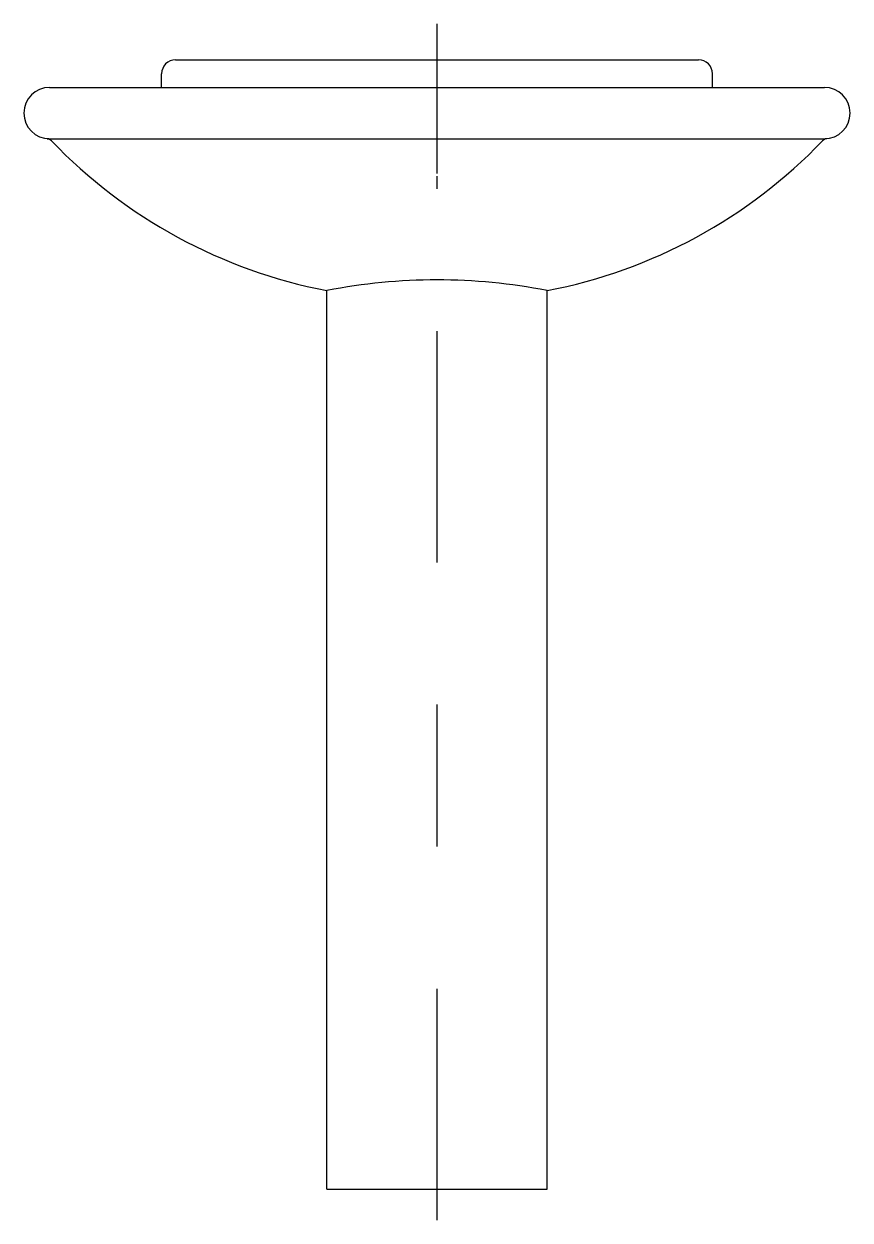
# Model space of a CAD drawing. Extents: x -516.732 to -516.151, y 399.377 to 400.218.
import ezdxf

# ---------------------------------------------------------------- set-up
doc = ezdxf.new("R2010")
doc.units = 0
doc.header["$LTSCALE"] = 0.5425
doc.header["$MEASUREMENT"] = 0
doc.linetypes.add('AXES', pattern=[0.54, 0.3, -0.08, 0.08, -0.08])
doc.linetypes.add('CONTINU', pattern=[0])
doc.layers.get('0').update_dxf_attribs({"linetype": 'CONTINUOUS'})
doc.layers.add('DECA_EIXOS', color=5, linetype='AXES')

msp = doc.modelspace()

# ---------------------------------------------------------------- linework, layer by layer
at = {"linetype": 'CONTINU'}
for points in [[(-516.62579, 400.19312, 0.414214), (-516.63548, 400.18344)], [(-516.24798, 400.18344, 0.414209), (-516.25767, 400.19312)], [(-516.71428, 400.17375, 1), (-516.71428, 400.13759)], [(-516.16919, 400.13759, 1), (-516.16919, 400.17375)], [(-516.71295, 400.1362, 0.179787), (-516.71599, 400.13767)], [(-516.71295, 400.1362, 0.155416), (-516.51923, 400.03086)], [(-516.36423, 400.03086, 0.155416), (-516.17051, 400.1362)], [(-516.16747, 400.13767, 0.179774), (-516.17051, 400.1362)], [(-516.36423, 400.03086, 0.096519), (-516.51923, 400.03086)]]:
    msp.add_lwpolyline(points, format="xyb", dxfattribs=at)
for points in [[(-516.62579, 400.19312), (-516.25767, 400.19312)], [(-516.63548, 400.17375), (-516.63548, 400.18344)], [(-516.24798, 400.17375), (-516.24798, 400.18344)], [(-516.71428, 400.17375), (-516.16919, 400.17375)], [(-516.71599, 400.13767), (-516.16919, 400.13759)], [(-516.51923, 399.39875), (-516.51923, 400.03086)], [(-516.36423, 399.39875), (-516.36423, 400.03086)], [(-516.51923, 399.39875), (-516.36423, 399.39875)]]:
    msp.add_lwpolyline(points, dxfattribs=at)
at = {"layer": 'DECA_EIXOS'}
for points in [[(-516.44173, 400.11315), (-516.44173, 400.21844)], [(-516.44173, 399.37689), (-516.44173, 400.11123)]]:
    msp.add_lwpolyline(points, dxfattribs=at)

doc.saveas('drawing.dxf')
